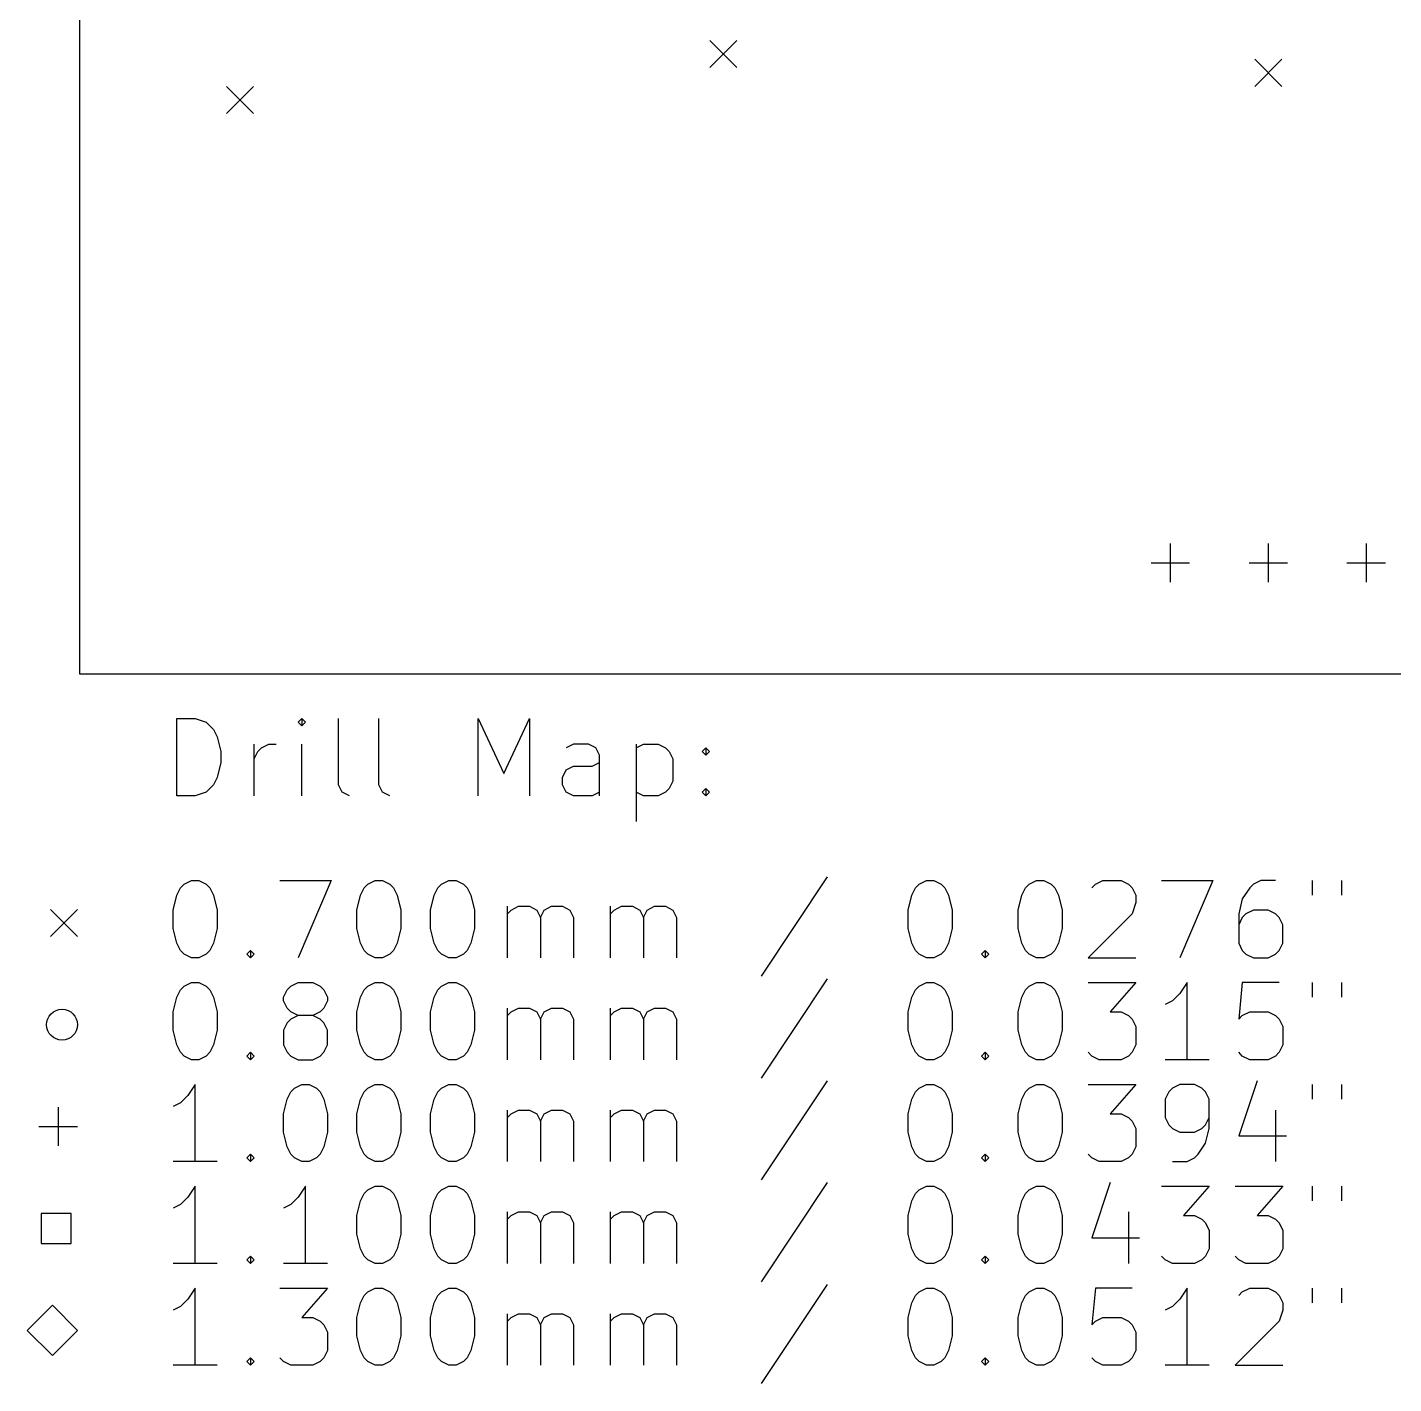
# Model space of a CAD drawing. Extents: x 89.8 to 160.4, y -127.5 to -54.8.
# Drawn here: x 89.75 to 125.17, y -127.19 to -92.04 of the extents above; entities that cross this region are included whole.
import ezdxf

# ---------------------------------------------------------------- set-up
doc = ezdxf.new("R2010")
doc.units = 0
doc.layers.add('BLACK', color=7, linetype='CONTINUOUS')

msp = doc.modelspace()

# ---------------------------------------------------------------- linework, layer by layer
at = {"layer": 'BLACK', "linetype": 'CONTINUOUS'}
for p, q in [((91.102, -54.786), (91.102, -108.776)), ((107.444, -92.382), (108.144, -93.082)), ((108.144, -92.382), (107.444, -93.082)), ((121.57, -92.868), (122.27, -93.568)), ((122.27, -92.868), (121.57, -93.568)), ((94.9108, -93.5753), (95.6108, -94.2753)), ((95.6108, -93.5753), (94.9108, -94.2753)), ((119.38, -105.418), (119.38, -106.418)), ((121.92, -105.418), (121.92, -106.418)), ((124.46, -105.418), (124.46, -106.418)), ((118.88, -105.918), (119.88, -105.918)), ((121.42, -105.918), (122.42, -105.918)), ((123.96, -105.918), (124.96, -105.918)), ((91.102, -108.776), (91.102, -108.796)), ((91.102, -108.796), (157.802, -108.786)), ((93.6282, -111.951), (93.6282, -109.951)), ((93.6282, -109.951), (94.1044, -109.951)), ((94.1044, -109.951), (94.3901, -110.046)), ((94.3901, -110.046), (94.5806, -110.236)), ((96.8663, -109.951), (96.771, -110.046)), ((96.771, -110.046), (96.8663, -110.141)), ((96.9615, -110.046), (96.8663, -109.951)), ((96.8663, -109.951), (96.8663, -110.141)), ((96.8663, -110.141), (96.9615, -110.046)), ((97.8187, -111.665), (97.8187, -109.951)), ((98.8663, -111.665), (98.8663, -109.951)), ((101.438, -111.951), (101.438, -109.951)), ((101.438, -109.951), (102.104, -111.379)), ((102.104, -111.379), (102.771, -109.951)), ((102.771, -109.951), (102.771, -111.951)), ((94.5806, -110.236), (94.6758, -110.427)), ((94.6758, -110.427), (94.771, -110.808)), ((94.771, -110.808), (94.771, -111.094)), ((95.6282, -111.951), (95.6282, -110.617)), ((95.6282, -110.998), (95.7234, -110.808)), ((95.7234, -110.808), (95.8187, -110.713)), ((95.8187, -110.713), (96.0091, -110.617)), ((96.0091, -110.617), (96.1996, -110.617)), ((96.8663, -111.951), (96.8663, -110.617)), ((103.914, -110.617), (103.723, -110.713)), ((104.295, -110.617), (103.914, -110.617)), ((104.485, -110.713), (104.295, -110.617)), ((104.581, -110.903), (104.485, -110.713)), ((105.533, -110.617), (105.533, -112.617)), ((105.533, -110.713), (105.723, -110.617)), ((105.723, -110.617), (106.104, -110.617)), ((106.104, -110.617), (106.295, -110.713)), ((106.295, -110.713), (106.39, -110.808)), ((106.39, -110.808), (106.485, -110.998)), ((107.247, -110.808), (107.342, -110.713)), ((107.342, -110.903), (107.247, -110.808)), ((107.342, -110.713), (107.438, -110.808)), ((107.342, -110.713), (107.342, -110.903)), ((107.438, -110.808), (107.342, -110.903)), ((94.771, -111.094), (94.6758, -111.475)), ((103.723, -111.284), (103.914, -111.189)), ((103.914, -111.189), (104.39, -111.189)), ((104.39, -111.189), (104.581, -111.094)), ((104.581, -111.951), (104.581, -110.903)), ((106.485, -110.998), (106.485, -111.57)), ((94.6758, -111.475), (94.5806, -111.665)), ((103.628, -111.475), (103.723, -111.284)), ((103.628, -111.665), (103.628, -111.475)), ((94.3901, -111.856), (94.1044, -111.951)), ((94.5806, -111.665), (94.3901, -111.856)), ((97.9139, -111.856), (97.8187, -111.665)), ((98.1044, -111.951), (97.9139, -111.856)), ((98.9615, -111.856), (98.8663, -111.665)), ((99.152, -111.951), (98.9615, -111.856)), ((103.723, -111.856), (103.628, -111.665)), ((103.914, -111.951), (103.723, -111.856)), ((104.581, -111.856), (104.39, -111.951)), ((105.723, -111.951), (105.533, -111.856)), ((106.295, -111.856), (106.104, -111.951)), ((106.39, -111.76), (106.295, -111.856)), ((106.485, -111.57), (106.39, -111.76)), ((107.247, -111.856), (107.342, -111.76)), ((107.342, -111.951), (107.247, -111.856)), ((107.342, -111.76), (107.438, -111.856)), ((107.342, -111.76), (107.342, -111.951)), ((107.438, -111.856), (107.342, -111.951)), ((94.1044, -111.951), (93.6282, -111.951)), ((104.39, -111.951), (103.914, -111.951)), ((106.104, -111.951), (105.723, -111.951)), ((93.6282, -114.532), (93.7234, -114.341)), ((93.7234, -114.341), (93.8187, -114.246)), ((93.8187, -114.246), (94.0091, -114.151)), ((94.0091, -114.151), (94.1996, -114.151)), ((94.1996, -114.151), (94.3901, -114.246)), ((94.3901, -114.246), (94.4853, -114.341)), ((94.4853, -114.341), (94.5806, -114.532)), ((96.2949, -114.151), (97.6282, -114.151)), ((97.6282, -114.151), (96.771, -116.151)), ((98.3901, -114.532), (98.4853, -114.341)), ((98.4853, -114.341), (98.5806, -114.246)), ((98.5806, -114.246), (98.771, -114.151)), ((98.771, -114.151), (98.9615, -114.151)), ((98.9615, -114.151), (99.152, -114.246)), ((99.152, -114.246), (99.2472, -114.341)), ((99.2472, -114.341), (99.3425, -114.532)), ((100.295, -114.532), (100.39, -114.341)), ((100.39, -114.341), (100.485, -114.246)), ((100.485, -114.246), (100.676, -114.151)), ((100.676, -114.151), (100.866, -114.151)), ((100.866, -114.151), (101.057, -114.246)), ((101.057, -114.246), (101.152, -114.341)), ((101.152, -114.341), (101.247, -114.532)), ((110.485, -114.056), (108.771, -116.627)), ((112.676, -114.532), (112.771, -114.341)), ((112.771, -114.341), (112.866, -114.246)), ((112.866, -114.246), (113.057, -114.151)), ((113.057, -114.151), (113.247, -114.151)), ((113.247, -114.151), (113.438, -114.246)), ((113.438, -114.246), (113.533, -114.341)), ((113.533, -114.341), (113.628, -114.532)), ((115.533, -114.532), (115.628, -114.341)), ((115.628, -114.341), (115.723, -114.246)), ((115.723, -114.246), (115.914, -114.151)), ((115.914, -114.151), (116.104, -114.151)), ((116.104, -114.151), (116.295, -114.246)), ((116.295, -114.246), (116.39, -114.341)), ((116.39, -114.341), (116.485, -114.532)), ((117.342, -114.341), (117.438, -114.246)), ((117.438, -114.246), (117.628, -114.151)), ((117.628, -114.151), (118.104, -114.151)), ((118.104, -114.151), (118.295, -114.246)), ((118.295, -114.246), (118.39, -114.341)), ((118.39, -114.341), (118.485, -114.532)), ((119.152, -114.151), (120.485, -114.151)), ((120.485, -114.151), (119.628, -116.151)), ((121.438, -114.341), (121.247, -114.627)), ((121.533, -114.246), (121.438, -114.341)), ((121.723, -114.151), (121.533, -114.246)), ((122.104, -114.151), (121.723, -114.151)), ((123.057, -114.151), (123.057, -114.532)), ((123.819, -114.151), (123.819, -114.532)), ((93.533, -114.913), (93.6282, -114.532)), ((94.5806, -114.532), (94.6758, -114.913)), ((98.2949, -114.913), (98.3901, -114.532)), ((99.3425, -114.532), (99.4377, -114.913)), ((100.2, -114.913), (100.295, -114.532)), ((101.247, -114.532), (101.342, -114.913)), ((112.581, -114.913), (112.676, -114.532)), ((113.628, -114.532), (113.723, -114.913)), ((115.438, -114.913), (115.533, -114.532)), ((116.485, -114.532), (116.581, -114.913)), ((118.485, -114.722), (118.39, -115.008)), ((118.485, -114.532), (118.485, -114.722)), ((121.247, -114.627), (121.152, -115.008)), ((90.352, -114.896), (91.052, -115.596)), ((91.052, -114.896), (90.352, -115.596)), ((93.533, -115.389), (93.533, -114.913)), ((94.6758, -114.913), (94.6758, -115.389)), ((98.2949, -115.389), (98.2949, -114.913)), ((99.4377, -114.913), (99.4377, -115.389)), ((100.2, -115.389), (100.2, -114.913)), ((101.342, -114.913), (101.342, -115.389)), ((102.2, -116.151), (102.2, -114.817)), ((102.2, -115.008), (102.295, -114.913)), ((102.295, -114.913), (102.485, -114.817)), ((102.485, -114.817), (102.771, -114.817)), ((102.771, -114.817), (102.962, -114.913)), ((102.962, -114.913), (103.057, -115.103)), ((103.057, -115.103), (103.152, -114.913)), ((103.057, -115.103), (103.057, -116.151)), ((103.152, -114.913), (103.342, -114.817)), ((103.342, -114.817), (103.628, -114.817)), ((103.628, -114.817), (103.819, -114.913)), ((103.819, -114.913), (103.914, -115.103)), ((103.914, -115.103), (103.914, -116.151)), ((104.866, -116.151), (104.866, -114.817)), ((104.866, -115.008), (104.962, -114.913)), ((104.962, -114.913), (105.152, -114.817)), ((105.152, -114.817), (105.438, -114.817)), ((105.438, -114.817), (105.628, -114.913)), ((105.628, -114.913), (105.723, -115.103)), ((105.723, -115.103), (105.819, -114.913)), ((105.723, -115.103), (105.723, -116.151)), ((105.819, -114.913), (106.009, -114.817)), ((106.009, -114.817), (106.295, -114.817)), ((106.295, -114.817), (106.485, -114.913)), ((106.485, -114.913), (106.581, -115.103)), ((106.581, -115.103), (106.581, -116.151)), ((112.581, -115.389), (112.581, -114.913)), ((113.723, -114.913), (113.723, -115.389)), ((115.438, -115.389), (115.438, -114.913)), ((116.581, -114.913), (116.581, -115.389)), ((118.39, -115.008), (117.247, -116.151)), ((121.152, -115.008), (121.152, -115.77)), ((121.247, -115.103), (121.152, -115.294)), ((121.342, -115.008), (121.247, -115.103)), ((121.533, -114.913), (121.342, -115.008)), ((121.914, -114.913), (121.533, -114.913)), ((122.104, -115.008), (121.914, -114.913)), ((122.2, -115.103), (122.104, -115.008)), ((122.295, -115.294), (122.2, -115.103)), ((93.6282, -115.77), (93.533, -115.389)), ((94.6758, -115.389), (94.5806, -115.77)), ((98.3901, -115.77), (98.2949, -115.389)), ((99.4377, -115.389), (99.3425, -115.77)), ((100.295, -115.77), (100.2, -115.389)), ((101.342, -115.389), (101.247, -115.77)), ((112.676, -115.77), (112.581, -115.389)), ((113.723, -115.389), (113.628, -115.77)), ((115.533, -115.77), (115.438, -115.389)), ((116.581, -115.389), (116.485, -115.77)), ((122.295, -115.77), (122.295, -115.294)), ((93.7234, -115.96), (93.6282, -115.77)), ((94.5806, -115.77), (94.4853, -115.96)), ((98.4853, -115.96), (98.3901, -115.77)), ((99.3425, -115.77), (99.2472, -115.96)), ((100.39, -115.96), (100.295, -115.77)), ((101.247, -115.77), (101.152, -115.96)), ((112.771, -115.96), (112.676, -115.77)), ((113.628, -115.77), (113.533, -115.96)), ((115.628, -115.96), (115.533, -115.77)), ((116.485, -115.77), (116.39, -115.96)), ((121.152, -115.77), (121.247, -115.96)), ((122.2, -115.96), (122.295, -115.77)), ((93.8187, -116.056), (93.7234, -115.96)), ((94.0091, -116.151), (93.8187, -116.056)), ((94.1996, -116.151), (94.0091, -116.151)), ((94.3901, -116.056), (94.1996, -116.151)), ((94.4853, -115.96), (94.3901, -116.056)), ((95.4377, -116.056), (95.533, -115.96)), ((95.533, -116.151), (95.4377, -116.056)), ((95.533, -115.96), (95.6282, -116.056)), ((95.533, -115.96), (95.533, -116.151)), ((95.6282, -116.056), (95.533, -116.151)), ((98.5806, -116.056), (98.4853, -115.96)), ((98.771, -116.151), (98.5806, -116.056)), ((98.9615, -116.151), (98.771, -116.151)), ((99.152, -116.056), (98.9615, -116.151)), ((99.2472, -115.96), (99.152, -116.056)), ((100.485, -116.056), (100.39, -115.96)), ((100.676, -116.151), (100.485, -116.056)), ((100.866, -116.151), (100.676, -116.151)), ((101.057, -116.056), (100.866, -116.151)), ((101.152, -115.96), (101.057, -116.056)), ((112.866, -116.056), (112.771, -115.96)), ((113.057, -116.151), (112.866, -116.056)), ((113.247, -116.151), (113.057, -116.151)), ((113.438, -116.056), (113.247, -116.151)), ((113.533, -115.96), (113.438, -116.056)), ((114.485, -116.056), (114.581, -115.96)), ((114.581, -116.151), (114.485, -116.056)), ((114.581, -115.96), (114.676, -116.056)), ((114.581, -115.96), (114.581, -116.151)), ((114.676, -116.056), (114.581, -116.151)), ((115.723, -116.056), (115.628, -115.96)), ((115.914, -116.151), (115.723, -116.056)), ((116.104, -116.151), (115.914, -116.151)), ((116.295, -116.056), (116.104, -116.151)), ((116.39, -115.96), (116.295, -116.056)), ((117.247, -116.151), (118.485, -116.151)), ((121.247, -115.96), (121.342, -116.056)), ((121.342, -116.056), (121.533, -116.151)), ((121.533, -116.151), (121.914, -116.151)), ((121.914, -116.151), (122.104, -116.056)), ((122.104, -116.056), (122.2, -115.96)), ((93.8187, -116.886), (94.0091, -116.791)), ((94.0091, -116.791), (94.1996, -116.791)), ((94.1996, -116.791), (94.3901, -116.886)), ((96.5806, -116.886), (96.771, -116.791)), ((96.771, -116.791), (97.152, -116.791)), ((97.152, -116.791), (97.3425, -116.886)), ((98.5806, -116.886), (98.771, -116.791)), ((98.771, -116.791), (98.9615, -116.791)), ((98.9615, -116.791), (99.152, -116.886)), ((100.485, -116.886), (100.676, -116.791)), ((100.676, -116.791), (100.866, -116.791)), ((100.866, -116.791), (101.057, -116.886)), ((110.485, -116.696), (108.771, -119.267)), ((112.866, -116.886), (113.057, -116.791)), ((113.057, -116.791), (113.247, -116.791)), ((113.247, -116.791), (113.438, -116.886)), ((115.723, -116.886), (115.914, -116.791)), ((115.914, -116.791), (116.104, -116.791)), ((116.104, -116.791), (116.295, -116.886)), ((117.247, -116.791), (118.485, -116.791)), ((118.485, -116.791), (117.819, -117.553)), ((119.819, -116.791), (119.628, -117.076)), ((119.819, -118.791), (119.819, -116.791)), ((121.247, -116.791), (121.152, -117.743)), ((122.2, -116.791), (121.247, -116.791)), ((123.057, -116.791), (123.057, -117.172)), ((123.819, -116.791), (123.819, -117.172)), ((93.533, -117.553), (93.6282, -117.172)), ((93.6282, -117.172), (93.7234, -116.981)), ((93.7234, -116.981), (93.8187, -116.886)), ((94.3901, -116.886), (94.4853, -116.981)), ((94.4853, -116.981), (94.5806, -117.172)), ((94.5806, -117.172), (94.6758, -117.553)), ((96.3901, -117.172), (96.4853, -116.981)), ((96.3901, -117.267), (96.3901, -117.172)), ((96.4853, -116.981), (96.5806, -116.886)), ((97.3425, -116.886), (97.4377, -116.981)), ((97.4377, -116.981), (97.533, -117.172)), ((97.533, -117.172), (97.533, -117.267)), ((98.2949, -117.553), (98.3901, -117.172)), ((98.3901, -117.172), (98.4853, -116.981)), ((98.4853, -116.981), (98.5806, -116.886)), ((99.152, -116.886), (99.2472, -116.981)), ((99.2472, -116.981), (99.3425, -117.172)), ((99.3425, -117.172), (99.4377, -117.553)), ((100.2, -117.553), (100.295, -117.172)), ((100.295, -117.172), (100.39, -116.981)), ((100.39, -116.981), (100.485, -116.886)), ((101.057, -116.886), (101.152, -116.981)), ((101.152, -116.981), (101.247, -117.172)), ((101.247, -117.172), (101.342, -117.553)), ((112.581, -117.553), (112.676, -117.172)), ((112.676, -117.172), (112.771, -116.981)), ((112.771, -116.981), (112.866, -116.886)), ((113.438, -116.886), (113.533, -116.981)), ((113.533, -116.981), (113.628, -117.172)), ((113.628, -117.172), (113.723, -117.553)), ((115.438, -117.553), (115.533, -117.172)), ((115.533, -117.172), (115.628, -116.981)), ((115.628, -116.981), (115.723, -116.886)), ((116.295, -116.886), (116.39, -116.981)), ((116.39, -116.981), (116.485, -117.172)), ((116.485, -117.172), (116.581, -117.553)), ((119.628, -117.076), (119.438, -117.267)), ((93.533, -118.029), (93.533, -117.553)), ((94.6758, -117.553), (94.6758, -118.029)), ((96.4853, -117.457), (96.3901, -117.267)), ((96.5806, -117.553), (96.4853, -117.457)), ((96.771, -117.648), (96.5806, -117.553)), ((97.3425, -117.553), (97.152, -117.648)), ((97.4377, -117.457), (97.3425, -117.553)), ((97.533, -117.267), (97.4377, -117.457)), ((98.2949, -118.029), (98.2949, -117.553)), ((99.4377, -117.553), (99.4377, -118.029)), ((100.2, -118.029), (100.2, -117.553)), ((101.342, -117.553), (101.342, -118.029)), ((102.2, -118.791), (102.2, -117.457)), ((102.2, -117.648), (102.295, -117.553)), ((102.295, -117.553), (102.485, -117.457)), ((102.485, -117.457), (102.771, -117.457)), ((102.771, -117.457), (102.962, -117.553)), ((102.962, -117.553), (103.057, -117.743)), ((103.057, -117.743), (103.152, -117.553)), ((103.152, -117.553), (103.342, -117.457)), ((103.342, -117.457), (103.628, -117.457)), ((103.628, -117.457), (103.819, -117.553)), ((103.819, -117.553), (103.914, -117.743)), ((104.866, -118.791), (104.866, -117.457)), ((104.866, -117.648), (104.962, -117.553)), ((104.962, -117.553), (105.152, -117.457)), ((105.152, -117.457), (105.438, -117.457)), ((105.438, -117.457), (105.628, -117.553)), ((105.628, -117.553), (105.723, -117.743)), ((105.723, -117.743), (105.819, -117.553)), ((105.819, -117.553), (106.009, -117.457)), ((106.009, -117.457), (106.295, -117.457)), ((106.295, -117.457), (106.485, -117.553)), ((106.485, -117.553), (106.581, -117.743)), ((112.581, -118.029), (112.581, -117.553)), ((113.723, -117.553), (113.723, -118.029)), ((115.438, -118.029), (115.438, -117.553)), ((116.581, -117.553), (116.581, -118.029)), ((117.819, -117.553), (118.104, -117.553)), ((118.104, -117.553), (118.295, -117.648)), ((119.438, -117.267), (119.247, -117.362)), ((121.247, -117.648), (121.438, -117.553)), ((121.438, -117.553), (121.914, -117.553)), ((121.914, -117.553), (122.104, -117.648)), ((96.4853, -117.838), (96.3901, -118.029)), ((96.5806, -117.743), (96.4853, -117.838)), ((96.771, -117.648), (96.5806, -117.743)), ((97.152, -117.648), (96.771, -117.648)), ((97.3425, -117.743), (97.152, -117.648)), ((97.4377, -117.838), (97.3425, -117.743)), ((97.533, -118.029), (97.4377, -117.838)), ((103.057, -117.743), (103.057, -118.791)), ((103.914, -117.743), (103.914, -118.791)), ((105.723, -117.743), (105.723, -118.791)), ((106.581, -117.743), (106.581, -118.791)), ((118.295, -117.648), (118.39, -117.743)), ((118.39, -117.743), (118.485, -117.934)), ((118.485, -117.934), (118.485, -118.41)), ((121.152, -117.743), (121.247, -117.648)), ((122.104, -117.648), (122.2, -117.743)), ((122.2, -117.743), (122.295, -117.934)), ((122.295, -117.934), (122.295, -118.41)), ((93.6282, -118.41), (93.533, -118.029)), ((94.6758, -118.029), (94.5806, -118.41)), ((96.3901, -118.029), (96.3901, -118.41)), ((97.533, -118.41), (97.533, -118.029)), ((98.3901, -118.41), (98.2949, -118.029)), ((99.4377, -118.029), (99.3425, -118.41)), ((100.295, -118.41), (100.2, -118.029)), ((101.342, -118.029), (101.247, -118.41)), ((112.676, -118.41), (112.581, -118.029)), ((113.723, -118.029), (113.628, -118.41)), ((115.533, -118.41), (115.438, -118.029)), ((116.581, -118.029), (116.485, -118.41)), ((93.7234, -118.6), (93.6282, -118.41)), ((93.8187, -118.696), (93.7234, -118.6)), ((94.4853, -118.6), (94.3901, -118.696)), ((94.5806, -118.41), (94.4853, -118.6)), ((95.4377, -118.696), (95.533, -118.6)), ((95.533, -118.6), (95.6282, -118.696)), ((95.533, -118.6), (95.533, -118.791)), ((96.3901, -118.41), (96.4853, -118.6)), ((96.4853, -118.6), (96.5806, -118.696)), ((97.3425, -118.696), (97.4377, -118.6)), ((97.4377, -118.6), (97.533, -118.41)), ((98.4853, -118.6), (98.3901, -118.41)), ((98.5806, -118.696), (98.4853, -118.6)), ((99.2472, -118.6), (99.152, -118.696)), ((99.3425, -118.41), (99.2472, -118.6)), ((100.39, -118.6), (100.295, -118.41)), ((100.485, -118.696), (100.39, -118.6)), ((101.152, -118.6), (101.057, -118.696)), ((101.247, -118.41), (101.152, -118.6)), ((112.771, -118.6), (112.676, -118.41)), ((112.866, -118.696), (112.771, -118.6)), ((113.533, -118.6), (113.438, -118.696)), ((113.628, -118.41), (113.533, -118.6)), ((114.485, -118.696), (114.581, -118.6)), ((114.581, -118.6), (114.676, -118.696)), ((114.581, -118.6), (114.581, -118.791)), ((115.628, -118.6), (115.533, -118.41)), ((115.723, -118.696), (115.628, -118.6)), ((116.39, -118.6), (116.295, -118.696)), ((116.485, -118.41), (116.39, -118.6)), ((117.342, -118.696), (117.247, -118.6)), ((118.39, -118.6), (118.295, -118.696)), ((118.485, -118.41), (118.39, -118.6)), ((121.247, -118.696), (121.152, -118.6)), ((122.2, -118.6), (122.104, -118.696)), ((122.295, -118.41), (122.2, -118.6)), ((94.0091, -118.791), (93.8187, -118.696)), ((94.1996, -118.791), (94.0091, -118.791)), ((94.3901, -118.696), (94.1996, -118.791)), ((95.533, -118.791), (95.4377, -118.696)), ((95.6282, -118.696), (95.533, -118.791)), ((96.5806, -118.696), (96.771, -118.791)), ((96.771, -118.791), (97.152, -118.791)), ((97.152, -118.791), (97.3425, -118.696)), ((98.771, -118.791), (98.5806, -118.696)), ((98.9615, -118.791), (98.771, -118.791)), ((99.152, -118.696), (98.9615, -118.791)), ((100.676, -118.791), (100.485, -118.696)), ((100.866, -118.791), (100.676, -118.791)), ((101.057, -118.696), (100.866, -118.791)), ((113.057, -118.791), (112.866, -118.696)), ((113.247, -118.791), (113.057, -118.791)), ((113.438, -118.696), (113.247, -118.791)), ((114.581, -118.791), (114.485, -118.696)), ((114.676, -118.696), (114.581, -118.791)), ((115.914, -118.791), (115.723, -118.696)), ((116.104, -118.791), (115.914, -118.791)), ((116.295, -118.696), (116.104, -118.791)), ((117.533, -118.791), (117.342, -118.696)), ((118.104, -118.791), (117.533, -118.791)), ((118.295, -118.696), (118.104, -118.791)), ((120.39, -118.791), (119.247, -118.791)), ((121.438, -118.791), (121.247, -118.696)), ((121.914, -118.791), (121.438, -118.791)), ((122.104, -118.696), (121.914, -118.791)), ((110.485, -119.336), (108.771, -121.907)), ((121.628, -119.336), (121.152, -120.764)), ((94.1044, -119.431), (93.9139, -119.716)), ((94.1044, -121.431), (94.1044, -119.431)), ((96.4853, -119.812), (96.5806, -119.621)), ((96.5806, -119.621), (96.6758, -119.526)), ((96.6758, -119.526), (96.8663, -119.431)), ((96.8663, -119.431), (97.0568, -119.431)), ((97.0568, -119.431), (97.2472, -119.526)), ((97.2472, -119.526), (97.3425, -119.621)), ((97.3425, -119.621), (97.4377, -119.812)), ((98.3901, -119.812), (98.4853, -119.621)), ((98.4853, -119.621), (98.5806, -119.526)), ((98.5806, -119.526), (98.771, -119.431)), ((98.771, -119.431), (98.9615, -119.431)), ((98.9615, -119.431), (99.152, -119.526)), ((99.152, -119.526), (99.2472, -119.621)), ((99.2472, -119.621), (99.3425, -119.812)), ((100.295, -119.812), (100.39, -119.621)), ((100.39, -119.621), (100.485, -119.526)), ((100.485, -119.526), (100.676, -119.431)), ((100.676, -119.431), (100.866, -119.431)), ((100.866, -119.431), (101.057, -119.526)), ((101.057, -119.526), (101.152, -119.621)), ((101.152, -119.621), (101.247, -119.812)), ((112.676, -119.812), (112.771, -119.621)), ((112.771, -119.621), (112.866, -119.526)), ((112.866, -119.526), (113.057, -119.431)), ((113.057, -119.431), (113.247, -119.431)), ((113.247, -119.431), (113.438, -119.526)), ((113.438, -119.526), (113.533, -119.621)), ((113.533, -119.621), (113.628, -119.812)), ((115.533, -119.812), (115.628, -119.621)), ((115.628, -119.621), (115.723, -119.526)), ((115.723, -119.526), (115.914, -119.431)), ((115.914, -119.431), (116.104, -119.431)), ((116.104, -119.431), (116.295, -119.526)), ((116.295, -119.526), (116.39, -119.621)), ((116.39, -119.621), (116.485, -119.812)), ((117.247, -119.431), (118.485, -119.431)), ((118.485, -119.431), (117.819, -120.193)), ((119.342, -119.621), (119.247, -119.812)), ((119.438, -119.526), (119.342, -119.621)), ((119.628, -119.431), (119.438, -119.526)), ((120.009, -119.431), (119.628, -119.431)), ((120.2, -119.526), (120.009, -119.431)), ((120.295, -119.621), (120.2, -119.526)), ((120.39, -119.812), (120.295, -119.621)), ((123.057, -119.431), (123.057, -119.812)), ((123.819, -119.431), (123.819, -119.812)), ((90.552, -120.026), (90.552, -121.026)), ((93.7234, -119.907), (93.533, -120.002)), ((93.9139, -119.716), (93.7234, -119.907)), ((96.3901, -120.193), (96.4853, -119.812)), ((97.4377, -119.812), (97.533, -120.193)), ((98.2949, -120.193), (98.3901, -119.812)), ((99.3425, -119.812), (99.4377, -120.193)), ((100.2, -120.193), (100.295, -119.812)), ((101.247, -119.812), (101.342, -120.193)), ((112.581, -120.193), (112.676, -119.812)), ((113.628, -119.812), (113.723, -120.193)), ((115.438, -120.193), (115.533, -119.812)), ((116.485, -119.812), (116.581, -120.193)), ((119.247, -119.812), (119.247, -120.288)), ((120.39, -120.574), (120.39, -119.812)), ((96.3901, -120.669), (96.3901, -120.193)), ((97.533, -120.193), (97.533, -120.669)), ((98.2949, -120.669), (98.2949, -120.193)), ((99.4377, -120.193), (99.4377, -120.669)), ((100.2, -120.669), (100.2, -120.193)), ((101.342, -120.193), (101.342, -120.669)), ((102.2, -121.431), (102.2, -120.097)), ((102.2, -120.288), (102.295, -120.193)), ((102.295, -120.193), (102.485, -120.097)), ((102.485, -120.097), (102.771, -120.097)), ((102.771, -120.097), (102.962, -120.193)), ((102.962, -120.193), (103.057, -120.383)), ((103.057, -120.383), (103.152, -120.193)), ((103.057, -120.383), (103.057, -121.431)), ((103.152, -120.193), (103.342, -120.097)), ((103.342, -120.097), (103.628, -120.097)), ((103.628, -120.097), (103.819, -120.193)), ((103.819, -120.193), (103.914, -120.383)), ((103.914, -120.383), (103.914, -121.431)), ((104.866, -121.431), (104.866, -120.097)), ((104.866, -120.288), (104.962, -120.193)), ((104.962, -120.193), (105.152, -120.097)), ((105.152, -120.097), (105.438, -120.097)), ((105.438, -120.097), (105.628, -120.193)), ((105.628, -120.193), (105.723, -120.383)), ((105.723, -120.383), (105.819, -120.193)), ((105.723, -120.383), (105.723, -121.431)), ((105.819, -120.193), (106.009, -120.097)), ((106.009, -120.097), (106.295, -120.097)), ((106.295, -120.097), (106.485, -120.193)), ((106.485, -120.193), (106.581, -120.383)), ((106.581, -120.383), (106.581, -121.431)), ((112.581, -120.669), (112.581, -120.193)), ((113.723, -120.193), (113.723, -120.669)), ((115.438, -120.669), (115.438, -120.193)), ((116.581, -120.193), (116.581, -120.669)), ((117.819, -120.193), (118.104, -120.193)), ((118.104, -120.193), (118.295, -120.288)), ((118.295, -120.288), (118.39, -120.383)), ((118.39, -120.383), (118.485, -120.574)), ((119.247, -120.288), (119.342, -120.478)), ((120.295, -120.478), (120.39, -120.288)), ((122.104, -120.097), (122.104, -121.431)), ((90.052, -120.526), (91.052, -120.526)), ((96.4853, -121.05), (96.3901, -120.669)), ((97.533, -120.669), (97.4377, -121.05)), ((98.3901, -121.05), (98.2949, -120.669)), ((99.4377, -120.669), (99.3425, -121.05)), ((100.295, -121.05), (100.2, -120.669)), ((101.342, -120.669), (101.247, -121.05)), ((112.676, -121.05), (112.581, -120.669)), ((113.723, -120.669), (113.628, -121.05)), ((115.533, -121.05), (115.438, -120.669)), ((116.581, -120.669), (116.485, -121.05)), ((118.485, -120.574), (118.485, -121.05)), ((119.342, -120.478), (119.438, -120.574)), ((119.438, -120.574), (119.628, -120.669)), ((119.628, -120.669), (120.009, -120.669)), ((120.009, -120.669), (120.2, -120.574)), ((120.2, -120.574), (120.295, -120.478)), ((120.295, -120.955), (120.39, -120.574)), ((121.152, -120.764), (122.39, -120.764)), ((96.5806, -121.24), (96.4853, -121.05)), ((97.4377, -121.05), (97.3425, -121.24)), ((98.4853, -121.24), (98.3901, -121.05)), ((99.3425, -121.05), (99.2472, -121.24)), ((100.39, -121.24), (100.295, -121.05)), ((101.247, -121.05), (101.152, -121.24)), ((112.771, -121.24), (112.676, -121.05)), ((113.628, -121.05), (113.533, -121.24)), ((115.628, -121.24), (115.533, -121.05)), ((116.485, -121.05), (116.39, -121.24)), ((118.485, -121.05), (118.39, -121.24)), ((120.104, -121.24), (120.295, -120.955)), ((94.6758, -121.431), (93.533, -121.431)), ((95.4377, -121.336), (95.533, -121.24)), ((95.533, -121.431), (95.4377, -121.336)), ((95.533, -121.24), (95.6282, -121.336)), ((95.533, -121.24), (95.533, -121.431)), ((95.6282, -121.336), (95.533, -121.431)), ((96.6758, -121.336), (96.5806, -121.24)), ((96.8663, -121.431), (96.6758, -121.336)), ((97.0568, -121.431), (96.8663, -121.431)), ((97.2472, -121.336), (97.0568, -121.431)), ((97.3425, -121.24), (97.2472, -121.336)), ((98.5806, -121.336), (98.4853, -121.24)), ((98.771, -121.431), (98.5806, -121.336)), ((98.9615, -121.431), (98.771, -121.431)), ((99.152, -121.336), (98.9615, -121.431)), ((99.2472, -121.24), (99.152, -121.336)), ((100.485, -121.336), (100.39, -121.24)), ((100.676, -121.431), (100.485, -121.336)), ((100.866, -121.431), (100.676, -121.431)), ((101.057, -121.336), (100.866, -121.431)), ((101.152, -121.24), (101.057, -121.336)), ((112.866, -121.336), (112.771, -121.24)), ((113.057, -121.431), (112.866, -121.336)), ((113.247, -121.431), (113.057, -121.431)), ((113.438, -121.336), (113.247, -121.431)), ((113.533, -121.24), (113.438, -121.336)), ((114.485, -121.336), (114.581, -121.24)), ((114.581, -121.431), (114.485, -121.336)), ((114.581, -121.24), (114.676, -121.336)), ((114.581, -121.24), (114.581, -121.431)), ((114.676, -121.336), (114.581, -121.431)), ((115.723, -121.336), (115.628, -121.24)), ((115.914, -121.431), (115.723, -121.336)), ((116.104, -121.431), (115.914, -121.431)), ((116.295, -121.336), (116.104, -121.431)), ((116.39, -121.24), (116.295, -121.336)), ((117.342, -121.336), (117.247, -121.24)), ((117.533, -121.431), (117.342, -121.336)), ((118.104, -121.431), (117.533, -121.431)), ((118.295, -121.336), (118.104, -121.431)), ((118.39, -121.24), (118.295, -121.336)), ((119.438, -121.431), (119.819, -121.431)), ((119.819, -121.431), (120.009, -121.336)), ((120.009, -121.336), (120.104, -121.24)), ((94.1044, -122.071), (93.9139, -122.356)), ((94.1044, -124.071), (94.1044, -122.071)), ((96.9615, -122.071), (96.771, -122.356)), ((96.9615, -124.071), (96.9615, -122.071)), ((98.4853, -122.261), (98.5806, -122.166)), ((98.5806, -122.166), (98.771, -122.071)), ((98.771, -122.071), (98.9615, -122.071)), ((98.9615, -122.071), (99.152, -122.166)), ((99.152, -122.166), (99.2472, -122.261)), ((100.39, -122.261), (100.485, -122.166)), ((100.485, -122.166), (100.676, -122.071)), ((100.676, -122.071), (100.866, -122.071)), ((100.866, -122.071), (101.057, -122.166)), ((101.057, -122.166), (101.152, -122.261)), ((110.485, -121.976), (108.771, -124.547)), ((112.771, -122.261), (112.866, -122.166)), ((112.866, -122.166), (113.057, -122.071)), ((113.057, -122.071), (113.247, -122.071)), ((113.247, -122.071), (113.438, -122.166)), ((113.438, -122.166), (113.533, -122.261)), ((115.628, -122.261), (115.723, -122.166)), ((115.723, -122.166), (115.914, -122.071)), ((115.914, -122.071), (116.104, -122.071)), ((116.104, -122.071), (116.295, -122.166)), ((116.295, -122.166), (116.39, -122.261)), ((117.819, -121.976), (117.342, -123.404)), ((119.152, -122.071), (120.39, -122.071)), ((120.39, -122.071), (119.723, -122.833)), ((121.057, -122.071), (122.295, -122.071)), ((122.295, -122.071), (121.628, -122.833)), ((123.057, -122.071), (123.057, -122.452)), ((123.819, -122.071), (123.819, -122.452)), ((93.9139, -122.356), (93.7234, -122.547)), ((96.771, -122.356), (96.5806, -122.547)), ((98.2949, -122.833), (98.3901, -122.452)), ((98.3901, -122.452), (98.4853, -122.261)), ((99.2472, -122.261), (99.3425, -122.452)), ((99.3425, -122.452), (99.4377, -122.833)), ((100.2, -122.833), (100.295, -122.452)), ((100.295, -122.452), (100.39, -122.261)), ((101.152, -122.261), (101.247, -122.452)), ((101.247, -122.452), (101.342, -122.833)), ((112.581, -122.833), (112.676, -122.452)), ((112.676, -122.452), (112.771, -122.261)), ((113.533, -122.261), (113.628, -122.452)), ((113.628, -122.452), (113.723, -122.833)), ((115.438, -122.833), (115.533, -122.452)), ((115.533, -122.452), (115.628, -122.261)), ((116.39, -122.261), (116.485, -122.452)), ((116.485, -122.452), (116.581, -122.833)), ((90.8909, -122.777), (90.1131, -122.777)), ((90.1131, -122.777), (90.1131, -123.555)), ((90.8909, -123.555), (90.8909, -122.777)), ((93.7234, -122.547), (93.533, -122.642)), ((96.5806, -122.547), (96.3901, -122.642)), ((98.2949, -123.309), (98.2949, -122.833)), ((99.4377, -122.833), (99.4377, -123.309)), ((100.2, -123.309), (100.2, -122.833)), ((101.342, -122.833), (101.342, -123.309)), ((102.2, -124.071), (102.2, -122.737)), ((102.2, -122.928), (102.295, -122.833)), ((102.295, -122.833), (102.485, -122.737)), ((102.485, -122.737), (102.771, -122.737)), ((102.771, -122.737), (102.962, -122.833)), ((102.962, -122.833), (103.057, -123.023)), ((103.057, -123.023), (103.152, -122.833)), ((103.152, -122.833), (103.342, -122.737)), ((103.342, -122.737), (103.628, -122.737)), ((103.628, -122.737), (103.819, -122.833)), ((103.819, -122.833), (103.914, -123.023)), ((104.866, -124.071), (104.866, -122.737)), ((104.866, -122.928), (104.962, -122.833)), ((104.962, -122.833), (105.152, -122.737)), ((105.152, -122.737), (105.438, -122.737)), ((105.438, -122.737), (105.628, -122.833)), ((105.628, -122.833), (105.723, -123.023)), ((105.723, -123.023), (105.819, -122.833)), ((105.819, -122.833), (106.009, -122.737)), ((106.009, -122.737), (106.295, -122.737)), ((106.295, -122.737), (106.485, -122.833)), ((106.485, -122.833), (106.581, -123.023)), ((112.581, -123.309), (112.581, -122.833)), ((113.723, -122.833), (113.723, -123.309)), ((115.438, -123.309), (115.438, -122.833)), ((116.581, -122.833), (116.581, -123.309)), ((118.295, -122.737), (118.295, -124.071)), ((119.723, -122.833), (120.009, -122.833)), ((120.009, -122.833), (120.2, -122.928)), ((121.628, -122.833), (121.914, -122.833)), ((121.914, -122.833), (122.104, -122.928)), ((103.057, -123.023), (103.057, -124.071)), ((103.914, -123.023), (103.914, -124.071)), ((105.723, -123.023), (105.723, -124.071)), ((106.581, -123.023), (106.581, -124.071)), ((120.2, -122.928), (120.295, -123.023)), ((120.295, -123.023), (120.39, -123.214)), ((120.39, -123.214), (120.39, -123.69)), ((122.104, -122.928), (122.2, -123.023)), ((122.2, -123.023), (122.295, -123.214)), ((122.295, -123.214), (122.295, -123.69)), ((90.1131, -123.555), (90.8909, -123.555)), ((98.3901, -123.69), (98.2949, -123.309)), ((99.4377, -123.309), (99.3425, -123.69)), ((100.295, -123.69), (100.2, -123.309)), ((101.342, -123.309), (101.247, -123.69)), ((112.676, -123.69), (112.581, -123.309)), ((113.723, -123.309), (113.628, -123.69)), ((115.533, -123.69), (115.438, -123.309)), ((116.581, -123.309), (116.485, -123.69)), ((117.342, -123.404), (118.581, -123.404)), ((95.4377, -123.976), (95.533, -123.88)), ((95.533, -123.88), (95.6282, -123.976)), ((95.533, -123.88), (95.533, -124.071)), ((98.4853, -123.88), (98.3901, -123.69)), ((98.5806, -123.976), (98.4853, -123.88)), ((99.2472, -123.88), (99.152, -123.976)), ((99.3425, -123.69), (99.2472, -123.88)), ((100.39, -123.88), (100.295, -123.69)), ((100.485, -123.976), (100.39, -123.88)), ((101.152, -123.88), (101.057, -123.976)), ((101.247, -123.69), (101.152, -123.88)), ((112.771, -123.88), (112.676, -123.69)), ((112.866, -123.976), (112.771, -123.88)), ((113.533, -123.88), (113.438, -123.976)), ((113.628, -123.69), (113.533, -123.88)), ((114.485, -123.976), (114.581, -123.88)), ((114.581, -123.88), (114.676, -123.976)), ((114.581, -123.88), (114.581, -124.071)), ((115.628, -123.88), (115.533, -123.69)), ((115.723, -123.976), (115.628, -123.88)), ((116.39, -123.88), (116.295, -123.976)), ((116.485, -123.69), (116.39, -123.88)), ((119.247, -123.976), (119.152, -123.88)), ((120.295, -123.88), (120.2, -123.976)), ((120.39, -123.69), (120.295, -123.88)), ((121.152, -123.976), (121.057, -123.88)), ((122.2, -123.88), (122.104, -123.976)), ((122.295, -123.69), (122.2, -123.88)), ((94.6758, -124.071), (93.533, -124.071)), ((95.533, -124.071), (95.4377, -123.976)), ((95.6282, -123.976), (95.533, -124.071)), ((97.533, -124.071), (96.3901, -124.071)), ((98.771, -124.071), (98.5806, -123.976)), ((98.9615, -124.071), (98.771, -124.071)), ((99.152, -123.976), (98.9615, -124.071)), ((100.676, -124.071), (100.485, -123.976)), ((100.866, -124.071), (100.676, -124.071)), ((101.057, -123.976), (100.866, -124.071)), ((113.057, -124.071), (112.866, -123.976)), ((113.247, -124.071), (113.057, -124.071)), ((113.438, -123.976), (113.247, -124.071)), ((114.581, -124.071), (114.485, -123.976)), ((114.676, -123.976), (114.581, -124.071)), ((115.914, -124.071), (115.723, -123.976)), ((116.104, -124.071), (115.914, -124.071)), ((116.295, -123.976), (116.104, -124.071)), ((119.438, -124.071), (119.247, -123.976)), ((120.009, -124.071), (119.438, -124.071)), ((120.2, -123.976), (120.009, -124.071)), ((121.342, -124.071), (121.152, -123.976)), ((121.914, -124.071), (121.342, -124.071)), ((122.104, -123.976), (121.914, -124.071)), ((110.485, -124.616), (108.771, -127.187)), ((93.9139, -124.996), (93.7234, -125.187)), ((94.1044, -124.711), (93.9139, -124.996)), ((94.1044, -126.711), (94.1044, -124.711)), ((96.2949, -124.711), (97.533, -124.711)), ((97.533, -124.711), (96.8663, -125.473)), ((98.3901, -125.092), (98.4853, -124.901)), ((98.4853, -124.901), (98.5806, -124.806)), ((98.5806, -124.806), (98.771, -124.711)), ((98.771, -124.711), (98.9615, -124.711)), ((98.9615, -124.711), (99.152, -124.806)), ((99.152, -124.806), (99.2472, -124.901)), ((99.2472, -124.901), (99.3425, -125.092)), ((100.295, -125.092), (100.39, -124.901)), ((100.39, -124.901), (100.485, -124.806)), ((100.485, -124.806), (100.676, -124.711)), ((100.676, -124.711), (100.866, -124.711)), ((100.866, -124.711), (101.057, -124.806)), ((101.057, -124.806), (101.152, -124.901)), ((101.152, -124.901), (101.247, -125.092)), ((112.676, -125.092), (112.771, -124.901)), ((112.771, -124.901), (112.866, -124.806)), ((112.866, -124.806), (113.057, -124.711)), ((113.057, -124.711), (113.247, -124.711)), ((113.247, -124.711), (113.438, -124.806)), ((113.438, -124.806), (113.533, -124.901)), ((113.533, -124.901), (113.628, -125.092)), ((115.533, -125.092), (115.628, -124.901)), ((115.628, -124.901), (115.723, -124.806)), ((115.723, -124.806), (115.914, -124.711)), ((115.914, -124.711), (116.104, -124.711)), ((116.104, -124.711), (116.295, -124.806)), ((116.295, -124.806), (116.39, -124.901)), ((116.39, -124.901), (116.485, -125.092)), ((117.438, -124.711), (117.342, -125.663)), ((118.39, -124.711), (117.438, -124.711)), ((119.628, -124.996), (119.438, -125.187)), ((119.819, -124.711), (119.628, -124.996)), ((119.819, -126.711), (119.819, -124.711)), ((121.152, -124.901), (121.247, -124.806)), ((121.247, -124.806), (121.438, -124.711)), ((121.438, -124.711), (121.914, -124.711)), ((121.914, -124.711), (122.104, -124.806)), ((122.104, -124.806), (122.2, -124.901)), ((122.2, -124.901), (122.295, -125.092)), ((123.057, -124.711), (123.057, -125.092)), ((123.819, -124.711), (123.819, -125.092)), ((90.402, -125.156), (89.752, -125.806)), ((91.052, -125.806), (90.402, -125.156)), ((93.7234, -125.187), (93.533, -125.282)), ((98.2949, -125.473), (98.3901, -125.092)), ((99.3425, -125.092), (99.4377, -125.473)), ((100.2, -125.473), (100.295, -125.092)), ((101.247, -125.092), (101.342, -125.473)), ((102.2, -126.711), (102.2, -125.377)), ((102.295, -125.473), (102.485, -125.377)), ((102.485, -125.377), (102.771, -125.377)), ((102.771, -125.377), (102.962, -125.473)), ((103.152, -125.473), (103.342, -125.377)), ((103.342, -125.377), (103.628, -125.377)), ((103.628, -125.377), (103.819, -125.473)), ((104.866, -126.711), (104.866, -125.377)), ((104.962, -125.473), (105.152, -125.377)), ((105.152, -125.377), (105.438, -125.377)), ((105.438, -125.377), (105.628, -125.473)), ((105.819, -125.473), (106.009, -125.377)), ((106.009, -125.377), (106.295, -125.377)), ((106.295, -125.377), (106.485, -125.473)), ((112.581, -125.473), (112.676, -125.092)), ((113.628, -125.092), (113.723, -125.473)), ((115.438, -125.473), (115.533, -125.092)), ((116.485, -125.092), (116.581, -125.473)), ((119.438, -125.187), (119.247, -125.282)), ((122.295, -125.282), (122.2, -125.568)), ((122.295, -125.092), (122.295, -125.282)), ((96.8663, -125.473), (97.152, -125.473)), ((97.152, -125.473), (97.3425, -125.568)), ((97.3425, -125.568), (97.4377, -125.663)), ((97.4377, -125.663), (97.533, -125.854)), ((98.2949, -125.949), (98.2949, -125.473)), ((99.4377, -125.473), (99.4377, -125.949)), ((100.2, -125.949), (100.2, -125.473)), ((101.342, -125.473), (101.342, -125.949)), ((102.2, -125.568), (102.295, -125.473)), ((102.962, -125.473), (103.057, -125.663)), ((103.057, -125.663), (103.152, -125.473)), ((103.057, -125.663), (103.057, -126.711)), ((103.819, -125.473), (103.914, -125.663)), ((103.914, -125.663), (103.914, -126.711)), ((104.866, -125.568), (104.962, -125.473)), ((105.628, -125.473), (105.723, -125.663)), ((105.723, -125.663), (105.819, -125.473)), ((105.723, -125.663), (105.723, -126.711)), ((106.485, -125.473), (106.581, -125.663)), ((106.581, -125.663), (106.581, -126.711)), ((112.581, -125.949), (112.581, -125.473)), ((113.723, -125.473), (113.723, -125.949)), ((115.438, -125.949), (115.438, -125.473)), ((116.581, -125.473), (116.581, -125.949)), ((117.342, -125.663), (117.438, -125.568)), ((117.438, -125.568), (117.628, -125.473)), ((117.628, -125.473), (118.104, -125.473)), ((118.104, -125.473), (118.295, -125.568)), ((118.295, -125.568), (118.39, -125.663)), ((118.39, -125.663), (118.485, -125.854)), ((122.2, -125.568), (121.057, -126.711)), ((89.752, -125.806), (90.402, -126.456)), ((90.402, -126.456), (91.052, -125.806)), ((97.533, -125.854), (97.533, -126.33)), ((98.3901, -126.33), (98.2949, -125.949)), ((99.4377, -125.949), (99.3425, -126.33)), ((100.295, -126.33), (100.2, -125.949)), ((101.342, -125.949), (101.247, -126.33)), ((112.676, -126.33), (112.581, -125.949)), ((113.723, -125.949), (113.628, -126.33)), ((115.533, -126.33), (115.438, -125.949)), ((116.581, -125.949), (116.485, -126.33)), ((118.485, -125.854), (118.485, -126.33)), ((97.533, -126.33), (97.4377, -126.52)), ((98.4853, -126.52), (98.3901, -126.33)), ((99.3425, -126.33), (99.2472, -126.52)), ((100.39, -126.52), (100.295, -126.33)), ((101.247, -126.33), (101.152, -126.52)), ((112.771, -126.52), (112.676, -126.33)), ((113.628, -126.33), (113.533, -126.52)), ((115.628, -126.52), (115.533, -126.33)), ((116.485, -126.33), (116.39, -126.52)), ((118.485, -126.33), (118.39, -126.52)), ((94.6758, -126.711), (93.533, -126.711)), ((95.4377, -126.616), (95.533, -126.52)), ((95.533, -126.711), (95.4377, -126.616)), ((95.533, -126.52), (95.6282, -126.616)), ((95.533, -126.52), (95.533, -126.711)), ((95.6282, -126.616), (95.533, -126.711)), ((96.3901, -126.616), (96.2949, -126.52)), ((96.5806, -126.711), (96.3901, -126.616)), ((97.152, -126.711), (96.5806, -126.711)), ((97.3425, -126.616), (97.152, -126.711)), ((97.4377, -126.52), (97.3425, -126.616)), ((98.5806, -126.616), (98.4853, -126.52)), ((98.771, -126.711), (98.5806, -126.616)), ((98.9615, -126.711), (98.771, -126.711)), ((99.152, -126.616), (98.9615, -126.711)), ((99.2472, -126.52), (99.152, -126.616)), ((100.485, -126.616), (100.39, -126.52)), ((100.676, -126.711), (100.485, -126.616)), ((100.866, -126.711), (100.676, -126.711)), ((101.057, -126.616), (100.866, -126.711)), ((101.152, -126.52), (101.057, -126.616)), ((112.866, -126.616), (112.771, -126.52)), ((113.057, -126.711), (112.866, -126.616)), ((113.247, -126.711), (113.057, -126.711)), ((113.438, -126.616), (113.247, -126.711)), ((113.533, -126.52), (113.438, -126.616)), ((114.485, -126.616), (114.581, -126.52)), ((114.581, -126.711), (114.485, -126.616)), ((114.581, -126.52), (114.676, -126.616)), ((114.581, -126.52), (114.581, -126.711)), ((114.676, -126.616), (114.581, -126.711)), ((115.723, -126.616), (115.628, -126.52)), ((115.914, -126.711), (115.723, -126.616)), ((116.104, -126.711), (115.914, -126.711)), ((116.295, -126.616), (116.104, -126.711)), ((116.39, -126.52), (116.295, -126.616)), ((117.438, -126.616), (117.342, -126.52)), ((117.628, -126.711), (117.438, -126.616)), ((118.104, -126.711), (117.628, -126.711)), ((118.295, -126.616), (118.104, -126.711)), ((118.39, -126.52), (118.295, -126.616)), ((120.39, -126.711), (119.247, -126.711)), ((121.057, -126.711), (122.295, -126.711))]:
    msp.add_line(p, q, dxfattribs=at)
at = {"layer": 'BLACK'}
msp.add_circle((90.652, -117.886), 0.4, dxfattribs=at)

doc.saveas('drawing.dxf')
